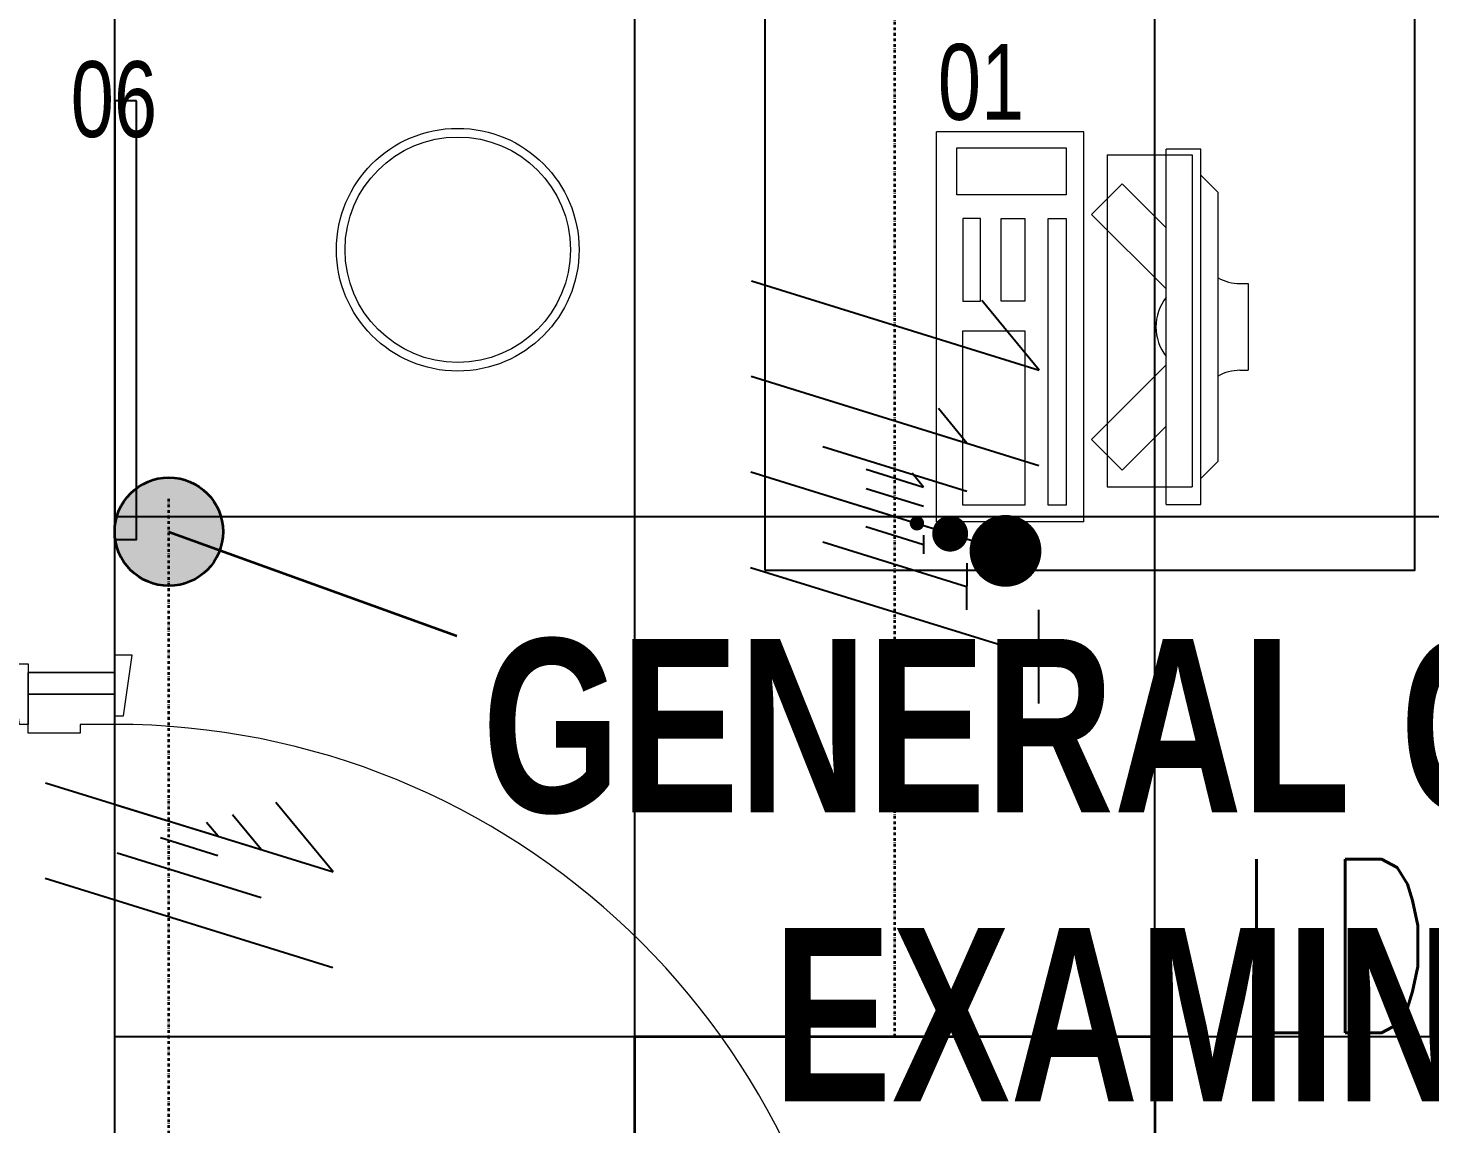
# Model space of a CAD drawing. Extents: x -12260 to 57327, y -29287 to 19916.
# Drawn here: x 44676 to 46294, y -5001 to -3737 of the extents above; entities that cross this region are included whole.
import ezdxf
from ezdxf.enums import TextEntityAlignment as Align

# ---------------------------------------------------------------- set-up
doc = ezdxf.new("R2010")
doc.units = 0
doc.header["$LTSCALE"] = 0.25
doc.linetypes.add('DASHDOT', pattern=[25.4, 12.7, -6.35, 0, -6.35])
for name, color, linetype, lineweight in [('01-First Floor$0$72_EGR_BASE_TEXT', 252, 'Continuous', 5), ('01-First Floor$0$72_EGR_EQP_TAG', 142, 'Continuous', 5), ('01-First Floor$0$LOADING', 253, 'Continuous', 5), ('01-First Floor$0$Walls', 251, 'Continuous', 5), ('01-First Floor$0$Wooden Joinery', 251, 'Continuous', 5), ('E-LITE-CIRC-NUMB', 6, 'Continuous', 25), ('E-LITE-CLNG', 150, 'Continuous', 35), ('E-LITE-CLNG-CNDT', 6, 'DASHDOT', 35), ('E-LITE-CTRL', 6, 'Continuous', 25), ('E-LITE-IDEN', 6, 'Continuous', 25), ('E-LITE-SWCH @ 100', 3, 'Continuous', 35), ('E-POWR-WIRE', 6, 'Continuous', 25), ('E-POWR-WIRE @ 100', 6, 'Continuous', 25), ('E-POWR-WIRE @ 20', 6, 'Continuous', 25), ('E-POWR-WIRE @ 50', 6, 'Continuous', 25)]:
    doc.layers.add(name, color=color, linetype=linetype, lineweight=lineweight)
doc.layers.add('01-First Floor$0$FALSE CEILING', color=251, linetype='Continuous')
doc.styles.add('01-First Floor$0$X3G_ENTITY_257CFD', font='swisscl.ttf', dxfattribs={"height": 200})
doc.styles.add('01-First Floor$0$X3G_ENTITY_9EC9', font='swisscl.ttf', dxfattribs={"height": 0.2})
doc.styles.add('DC_SIMPLEX', font='SIMPLEX.shx', dxfattribs={"width": 0.7})

# ---------------------------------------------------------------- blocks, each defined once
blk = doc.blocks.new('01-First Floor$0$A$C72370EFE')
at = {"layer": '01-First Floor$0$Wooden Joinery'}
for p, q in [((-0.01, -0.03), (-0.01, -0.07)), ((0, -0.03), (-0.01, -0.03)), ((0.04, -0.03), (0.05, -0.03)), ((0.05, -0.03), (0.05, -0.07)), ((-0.01, -0.04), (-0.02, -0.04)), ((0.05, -0.04), (0.06, -0.04)), ((-0.01, -0.06), (-0.02, -0.06)), ((0.05, -0.06), (0.06, -0.06)), ((-0.05, -0.07), (-0.05, -0.16)), ((-0.03, -0.07), (-0.03, -0.16)), ((0, -0.07), (-0.01, -0.07)), ((0.04, -0.07), (0.05, -0.07)), ((0.07, -0.07), (0.07, -0.16)), ((0.09, -0.07), (0.09, -0.16)), ((-0.01, -0.17), (-0.02, -0.17)), ((-0.01, -0.17), (-0.01, -0.19)), ((0.05, -0.17), (0.06, -0.17)), ((0.05, -0.17), (0.05, -0.19)), ((-0.01, -0.19), (-0.02, -0.19)), ((0.05, -0.19), (0.06, -0.19))]:
    blk.add_line(p, q, dxfattribs=at)
for centre, radius, start, end in [((-0.02, -0.07), 0.03, 90, 180), ((0.06, -0.07), 0.03, 0, 90), ((-0.02, -0.07), 0.01, 90, 180), ((0.06, -0.07), 0.01, 0, 90), ((-0.02, -0.16), 0.03, 180, 270), ((-0.02, -0.16), 0.01, 180, 270), ((0.06, -0.16), 0.01, 270, 0), ((0.06, -0.16), 0.03, 270, 0)]:
    blk.add_arc(centre, radius, start, end, dxfattribs=at)
blk = doc.blocks.new('01-First Floor$0$A$C5DAD61B4')
at = {"layer": '01-First Floor$0$Wooden Joinery'}
for points in [[(80, 959.1), (80, 969.1), (10, 979.1), (10, 959.1)], [(940, 959.1), (940, 969.1), (1010, 979.1), (1010, 959.1)], [(70, 859.1), (70, 849.1), (0, 839.1), (0, 859.1)], [(120, 859.1), (120, 0), (80, 0), (80, 859.1)], [(950, 859.1), (950, 849.1), (1020, 839.1), (1020, 859.1)]]:
    blk.add_lwpolyline(points, close=True, dxfattribs=at)
for points in [[(45, 859.1), (45, 959.1), (20, 959.1), (20, 859.1), (45, 859.1)], [(45, 859.1), (80, 859.1), (80, 899.1), (90, 899.1), (90, 959.1), (45, 959.1), (45, 859.1)], [(975, 859.1), (940, 859.1), (940, 899.1), (930, 899.1), (930, 959.1), (975, 959.1), (975, 859.1)], [(975, 859.1), (975, 959.1), (1000, 959.1), (1000, 859.1), (975, 859.1)]]:
    blk.add_lwpolyline(points, dxfattribs=at)
blk.add_arc((80, 859.1), 860, 272.666, 0, dxfattribs=at)
at = {"layer": '01-First Floor$0$Wooden Joinery', "xscale": 999.9999999998854, "yscale": 999.9999999998854, "zscale": 999.9999999998854, "rotation": 180}
blk.add_blockref('01-First Floor$0$A$C72370EFE', (120, 0), dxfattribs=at)
blk = doc.blocks.new('01-First Floor$0$WM00001-P')
at = {"layer": '01-First Floor$0$LOADING'}
for radius in [0.14, 0.13]:
    blk.add_circle((0, 0), radius, dxfattribs=at)
blk = doc.blocks.new('01-First Floor$0$ITCWLS1-P')
at = {"layer": '01-First Floor$0$LOADING'}
for p, q in [((-0.17, 0.45), (-0.17, 0)), ((-0.17, 0.45), (0, 0.45)), ((0, 0.45), (0, 0)), ((-0.2651, 0.43, 0), (-0.3051, 0.43, 0)), ((-0.3051, 0.43, 0), (-0.3051, 0.02, 0)), ((-0.2651, 0.43, 0), (-0.2651, 0.02, 0)), ((-0.1496, 0.4305), (-0.1291, 0.4305)), ((-0.1291, 0.4305), (-0.1291, 0.4089)), ((-0.197, 0.4094), (-0.295, 0.4094)), ((-0.295, 0.0264), (-0.295, 0.4094)), ((-0.197, 0.0264), (-0.197, 0.4094)), ((-0.3251, 0.38, 0), (-0.3051, 0.4, 0)), ((-0.3251, 0.38, 0), (-0.3251, 0.07, 0)), ((-0.3503, 0.275), (-0.3596, 0.275)), ((-0.3596, 0.175), (-0.3596, 0.275)), ((-0.3503, 0.175), (-0.3596, 0.175)), ((-0.3251, 0.07, 0), (-0.3051, 0.05, 0)), ((-0.3051, 0.02, 0), (-0.2651, 0.02, 0)), ((-0.197, 0.0264), (-0.295, 0.0264)), ((-0.17, 0), (0, 0))]:
    blk.add_line(p, q, dxfattribs=at)
at = {"layer": '01-First Floor$0$LOADING', "extrusion": (2.48281e-10, 3.18408e-10, -1)}
for p, q in [((-0.2651, 0.3395), (-0.2144, 0.3902)), ((-0.1791, 0.3548), (-0.2144, 0.3902)), ((-0.2651, 0.2688), (-0.1791, 0.3548))]:
    blk.add_line(p, q, dxfattribs=at)
at = {"layer": '01-First Floor$0$LOADING', "extrusion": (2.48281e-10, -3.18408e-10, -1)}
for p, q in [((-0.2651, 0.1812), (-0.1791, 0.0952)), ((-0.2651, 0.1105), (-0.2144, 0.0598)), ((-0.1791, 0.0952), (-0.2144, 0.0598))]:
    blk.add_line(p, q, dxfattribs=at)
at = {"layer": '01-First Floor$0$LOADING'}
for points in [[(-0.1291, 0.4089), (-0.1291, 0.1), (-0.1496, 0.1), (-0.1496, 0.4305)], [(-0.1496, 0.1), (-0.1496, 0.1), (-0.1496, 0.1), (-0.1496, 0.1), (-0.1496, 0.1), (-0.1496, 0.1), (-0.1496, 0.1), (-0.1496, 0.1), (-0.1496, 0.1)], [(-0.1496, 0.1), (-0.1496, 0.1), (-0.1496, 0.1), (-0.1496, 0.1), (-0.1496, 0.1), (-0.1496, 0.1), (-0.1496, 0.1), (-0.1496, 0.1), (-0.1496, 0.1), (-0.1496, 0.1), (-0.1496, 0.1), (-0.1496, 0.1), (-0.1496, 0.1), (-0.1496, 0.1), (-0.1496, 0.1), (-0.1496, 0.1), (-0.1496, 0.1), (-0.1496, 0.1)], [(-0.1496, 0.1), (-0.1496, 0.1), (-0.1496, 0.1), (-0.1496, 0.1), (-0.1496, 0.1), (-0.1496, 0.1), (-0.1496, 0.1), (-0.1496, 0.1), (-0.1496, 0.1), (-0.1496, 0.1)], [(-0.1496, 0.1), (-0.1496, 0.1), (-0.1496, 0.1), (-0.1496, 0.1), (-0.1496, 0.1), (-0.1496, 0.1), (-0.1496, 0.1)], [(-0.1496, 0.1), (-0.1496, 0.1), (-0.1496, 0.1), (-0.1496, 0.1), (-0.1496, 0.1), (-0.1496, 0.1), (-0.1496, 0.1), (-0.1496, 0.1), (-0.1496, 0.1), (-0.1496, 0.1)], [(-0.1496, 0.1), (-0.1496, 0.1), (-0.1496, 0.1), (-0.1496, 0.1), (-0.1496, 0.1), (-0.1496, 0.1), (-0.1496, 0.1), (-0.1496, 0.1), (-0.1496, 0.1), (-0.1496, 0.1), (-0.1496, 0.1), (-0.1496, 0.1), (-0.1496, 0.1), (-0.1496, 0.1), (-0.1496, 0.1)], [(-0.1496, 0.1), (-0.1496, 0.1), (-0.1496, 0.1), (-0.1496, 0.1), (-0.1496, 0.1), (-0.1496, 0.1), (-0.1496, 0.1), (-0.1496, 0.1), (-0.1496, 0.1), (-0.1496, 0.1)], [(-0.1496, 0.1), (-0.1496, 0.1), (-0.1496, 0.1), (-0.1496, 0.1), (-0.1496, 0.1), (-0.1496, 0.1), (-0.1496, 0.1), (-0.1496, 0.1), (-0.1496, 0.1), (-0.1496, 0.1)], [(-0.1496, 0.1), (-0.1496, 0.1), (-0.1496, 0.1), (-0.1496, 0.1), (-0.1496, 0.1), (-0.1496, 0.1), (-0.1496, 0.1), (-0.1496, 0.1), (-0.1496, 0.1), (-0.1496, 0.1), (-0.1496, 0.1), (-0.1496, 0.1), (-0.1496, 0.1), (-0.1496, 0.1), (-0.1496, 0.1), (-0.1496, 0.1), (-0.1496, 0.1), (-0.1496, 0.1), (-0.1496, 0.1), (-0.1496, 0.1), (-0.1496, 0.1), (-0.1496, 0.1), (-0.1496, 0.1), (-0.1496, 0.1), (-0.1496, 0.1), (-0.1496, 0.1), (-0.1496, 0.1), (-0.1496, 0.1), (-0.1496, 0.1), (-0.1496, 0.1), (-0.1496, 0.1), (-0.1496, 0.1), (-0.1496, 0.1), (-0.1496, 0.1), (-0.1496, 0.1), (-0.1496, 0.1), (-0.1496, 0.1), (-0.1496, 0.1), (-0.1496, 0.1), (-0.1496, 0.1), (-0.1496, 0.1), (-0.1496, 0.1), (-0.1496, 0.1), (-0.1496, 0.1), (-0.1496, 0.1), (-0.1496, 0.1), (-0.1496, 0.1), (-0.1496, 0.1), (-0.1496, 0.1), (-0.1496, 0.1), (-0.1496, 0.1), (-0.1496, 0.1), (-0.1496, 0.1), (-0.1496, 0.1)], [(-0.1496, 0.1), (-0.1496, 0.1), (-0.1496, 0.1), (-0.1496, 0.1), (-0.1496, 0.1), (-0.1496, 0.1), (-0.1496, 0.1), (-0.1496, 0.1), (-0.1496, 0.1), (-0.1496, 0.1), (-0.1496, 0.1), (-0.1496, 0.1), (-0.1496, 0.1), (-0.1496, 0.1), (-0.1496, 0.1), (-0.1496, 0.1), (-0.1496, 0.1), (-0.1496, 0.1), (-0.1496, 0.1), (-0.1496, 0.1), (-0.1496, 0.1), (-0.1496, 0.1), (-0.1496, 0.1), (-0.1496, 0.1), (-0.1496, 0.1), (-0.1496, 0.1), (-0.1496, 0.1), (-0.1496, 0.1), (-0.1496, 0.1), (-0.1496, 0.1), (-0.1496, 0.1), (-0.1496, 0.1), (-0.1496, 0.1), (-0.1496, 0.1), (-0.1496, 0.1), (-0.1496, 0.1), (-0.1496, 0.1), (-0.1496, 0.1), (-0.1496, 0.1), (-0.1496, 0.1), (-0.1496, 0.1), (-0.1496, 0.1), (-0.1496, 0.1), (-0.1496, 0.1), (-0.1496, 0.1), (-0.1496, 0.1), (-0.1496, 0.1), (-0.1496, 0.1), (-0.1496, 0.1), (-0.1496, 0.1), (-0.1496, 0.1), (-0.1496, 0.1), (-0.1496, 0.1), (-0.1496, 0.1), (-0.1496, 0.1), (-0.1496, 0.1), (-0.1496, 0.1), (-0.1496, 0.1), (-0.1496, 0.1), (-0.1496, 0.1), (-0.1496, 0.1), (-0.1496, 0.1), (-0.1496, 0.1), (-0.1496, 0.1), (-0.1496, 0.1), (-0.1496, 0.1), (-0.1496, 0.1), (-0.1496, 0.1), (-0.1496, 0.1), (-0.1496, 0.1), (-0.1496, 0.1), (-0.1496, 0.1), (-0.1496, 0.1), (-0.1496, 0.1), (-0.1496, 0.1), (-0.1496, 0.1), (-0.1496, 0.1), (-0.1496, 0.1), (-0.1496, 0.1), (-0.1496, 0.1), (-0.1496, 0.1), (-0.1496, 0.1), (-0.1496, 0.1), (-0.1496, 0.1), (-0.1496, 0.1), (-0.1496, 0.1), (-0.1496, 0.1), (-0.1496, 0.1), (-0.1496, 0.1)], [(-0.1496, 0.1), (-0.1496, 0.1), (-0.1496, 0.1), (-0.1496, 0.1), (-0.1496, 0.1), (-0.1496, 0.1), (-0.1496, 0.1), (-0.1496, 0.1), (-0.1496, 0.1), (-0.1496, 0.1), (-0.1496, 0.1), (-0.1496, 0.1)], [(-0.1496, 0.1), (-0.1496, 0.1), (-0.1496, 0.1), (-0.1496, 0.1), (-0.1496, 0.1), (-0.1496, 0.1), (-0.1496, 0.1)], [(-0.1496, 0.1), (-0.1496, 0.1), (-0.1496, 0.1), (-0.1496, 0.1), (-0.1496, 0.1), (-0.1496, 0.1), (-0.1496, 0.1), (-0.1496, 0.1), (-0.1496, 0.1), (-0.1496, 0.1), (-0.1496, 0.1), (-0.1496, 0.1), (-0.1496, 0.1), (-0.1496, 0.1), (-0.1496, 0.1), (-0.1496, 0.1), (-0.1496, 0.1)], [(-0.1496, 0.1), (-0.1496, 0.1), (-0.1496, 0.1), (-0.1496, 0.1), (-0.1496, 0.1), (-0.1496, 0.1), (-0.1496, 0.1), (-0.1496, 0.1), (-0.1496, 0.1), (-0.1496, 0.1), (-0.1496, 0.1), (-0.1496, 0.1), (-0.1496, 0.1), (-0.1496, 0.1), (-0.1496, 0.1), (-0.1496, 0.1), (-0.1496, 0.1), (-0.1496, 0.1), (-0.1496, 0.1), (-0.1496, 0.1), (-0.1496, 0.1), (-0.1496, 0.1), (-0.1496, 0.1), (-0.1496, 0.1), (-0.1496, 0.1), (-0.1496, 0.1), (-0.1496, 0.1), (-0.1496, 0.1), (-0.1496, 0.1), (-0.1496, 0.1), (-0.1496, 0.1), (-0.1496, 0.1), (-0.1496, 0.1), (-0.1496, 0.1), (-0.1496, 0.1), (-0.1496, 0.1), (-0.1496, 0.1), (-0.1496, 0.1), (-0.1496, 0.1), (-0.1496, 0.1), (-0.1496, 0.1), (-0.1496, 0.1), (-0.1496, 0.1), (-0.1496, 0.1), (-0.1496, 0.1), (-0.1496, 0.1), (-0.1496, 0.1), (-0.1496, 0.1), (-0.1496, 0.1), (-0.1496, 0.1), (-0.1496, 0.1), (-0.1496, 0.1), (-0.1496, 0.1), (-0.1496, 0.1), (-0.1496, 0.1), (-0.1496, 0.1), (-0.1496, 0.1), (-0.1496, 0.1), (-0.1496, 0.1), (-0.1496, 0.1), (-0.1496, 0.1), (-0.1496, 0.1), (-0.1496, 0.1), (-0.1496, 0.1), (-0.1496, 0.1), (-0.1496, 0.1), (-0.1496, 0.1), (-0.1496, 0.1), (-0.1496, 0.1), (-0.1496, 0.1), (-0.1496, 0.1), (-0.1496, 0.1), (-0.1496, 0.1), (-0.1496, 0.1), (-0.1496, 0.1), (-0.1496, 0.1), (-0.1496, 0.1), (-0.1496, 0.1), (-0.1496, 0.1), (-0.1496, 0.1), (-0.1496, 0.1), (-0.1496, 0.1), (-0.1496, 0.1), (-0.1496, 0.1), (-0.1496, 0.1), (-0.1496, 0.1), (-0.1496, 0.1), (-0.1496, 0.1), (-0.1496, 0.1), (-0.1496, 0.1), (-0.1496, 0.1), (-0.1496, 0.1), (-0.1496, 0.1), (-0.1496, 0.1), (-0.1496, 0.1), (-0.1496, 0.1), (-0.1496, 0.1), (-0.1496, 0.1), (-0.1496, 0.1), (-0.1496, 0.1), (-0.1496, 0.1), (-0.1496, 0.1), (-0.1496, 0.1), (-0.1496, 0.1), (-0.1496, 0.1), (-0.1496, 0.1), (-0.1496, 0.1), (-0.1496, 0.1), (-0.1496, 0.1), (-0.1496, 0.1), (-0.1496, 0.1)], [(-0.1496, 0.1), (-0.1496, 0.1), (-0.1496, 0.1), (-0.1496, 0.1), (-0.1496, 0.1), (-0.1496, 0.1), (-0.1496, 0.1), (-0.1496, 0.1)]]:
    blk.add_lwpolyline(points, dxfattribs=at)
for points in [[(-0.1019, 0.4305), (-0.0304, 0.4305), (-0.0304, 0.2294), (-0.1019, 0.2294)], [(-0.1019, 0.1954), (-0.0747, 0.1954), (-0.0747, 0.1), (-0.1019, 0.1)], [(-0.0304, 0.1954), (-0.0508, 0.1954), (-0.0508, 0.1), (-0.0304, 0.1)], [(-0.1496, 0.1), (-0.1496, 0.1), (-0.1496, 0.1), (-0.1496, 0.1), (-0.1496, 0.1), (-0.1496, 0.1), (-0.1496, 0.1), (-0.1496, 0.1), (-0.1496, 0.1), (-0.1496, 0.1), (-0.1496, 0.1), (-0.1496, 0.1), (-0.1496, 0.1), (-0.1496, 0.1), (-0.1496, 0.1), (-0.1496, 0.1), (-0.1496, 0.1), (-0.1496, 0.1), (-0.1496, 0.1), (-0.1496, 0.1), (-0.1496, 0.1), (-0.1496, 0.1), (-0.1496, 0.1), (-0.1496, 0.1), (-0.1496, 0.1), (-0.1496, 0.1), (-0.1496, 0.1), (-0.1496, 0.1), (-0.1496, 0.1), (-0.1496, 0.1), (-0.1496, 0.1), (-0.1496, 0.1), (-0.1496, 0.1), (-0.1496, 0.1), (-0.1496, 0.1), (-0.1496, 0.1), (-0.1496, 0.1), (-0.1496, 0.1), (-0.1496, 0.1), (-0.1496, 0.1), (-0.1496, 0.1), (-0.1496, 0.1), (-0.1496, 0.1), (-0.1496, 0.1), (-0.1496, 0.1), (-0.1496, 0.1), (-0.1496, 0.1), (-0.1496, 0.1), (-0.1496, 0.1), (-0.1496, 0.1), (-0.1496, 0.1), (-0.1496, 0.1), (-0.1496, 0.1), (-0.1496, 0.1), (-0.1496, 0.1), (-0.1496, 0.1), (-0.1496, 0.1), (-0.1496, 0.1), (-0.1496, 0.1), (-0.1496, 0.1), (-0.1496, 0.1), (-0.1496, 0.1), (-0.1496, 0.1), (-0.1496, 0.1), (-0.1496, 0.1), (-0.1496, 0.1), (-0.1496, 0.1), (-0.1496, 0.1), (-0.1496, 0.1), (-0.1496, 0.1), (-0.1496, 0.1), (-0.1496, 0.1), (-0.1496, 0.1), (-0.1496, 0.1), (-0.1496, 0.1), (-0.1496, 0.1), (-0.1496, 0.1), (-0.1496, 0.1), (-0.1496, 0.1), (-0.1496, 0.1), (-0.1496, 0.1), (-0.1496, 0.1), (-0.1496, 0.1), (-0.1496, 0.1), (-0.1496, 0.1), (-0.1496, 0.1), (-0.1496, 0.1), (-0.1496, 0.1), (-0.1496, 0.1), (-0.1496, 0.1), (-0.1496, 0.1), (-0.1496, 0.1), (-0.1496, 0.1), (-0.1496, 0.1), (-0.1496, 0.1), (-0.1496, 0.1), (-0.1496, 0.1), (-0.1496, 0.1), (-0.1496, 0.1), (-0.1496, 0.1), (-0.1496, 0.1), (-0.1496, 0.1), (-0.1496, 0.1), (-0.1496, 0.1), (-0.1496, 0.1), (-0.1496, 0.1), (-0.1496, 0.1), (-0.1496, 0.1), (-0.1496, 0.1), (-0.1496, 0.1), (-0.1496, 0.1), (-0.1496, 0.1), (-0.1496, 0.1), (-0.1496, 0.1), (-0.1496, 0.1), (-0.1496, 0.1), (-0.1496, 0.1), (-0.1496, 0.1), (-0.1496, 0.1), (-0.1496, 0.1), (-0.1496, 0.1), (-0.1496, 0.1), (-0.1496, 0.1), (-0.1496, 0.1), (-0.1496, 0.1), (-0.1496, 0.1), (-0.1496, 0.1), (-0.1496, 0.1), (-0.1496, 0.1), (-0.1496, 0.1), (-0.1496, 0.1), (-0.1496, 0.1), (-0.1496, 0.1), (-0.1496, 0.1), (-0.1496, 0.1), (-0.1496, 0.1), (-0.1496, 0.1), (-0.1496, 0.1), (-0.1496, 0.1), (-0.1496, 0.1), (-0.1496, 0.1), (-0.1496, 0.1), (-0.1496, 0.1), (-0.1496, 0.1), (-0.1496, 0.1), (-0.1496, 0.1), (-0.1496, 0.1), (-0.1496, 0.1), (-0.1496, 0.1), (-0.1496, 0.1), (-0.1496, 0.1), (-0.1496, 0.1), (-0.1496, 0.1), (-0.1496, 0.1), (-0.1496, 0.1), (-0.1496, 0.1), (-0.1496, 0.1), (-0.1496, 0.1), (-0.1496, 0.1), (-0.1496, 0.1), (-0.1496, 0.1), (-0.1496, 0.1), (-0.1496, 0.1), (-0.1496, 0.1), (-0.1496, 0.1), (-0.1496, 0.1), (-0.1496, 0.1), (-0.1496, 0.1), (-0.1496, 0.1), (-0.1496, 0.1), (-0.1496, 0.1), (-0.1496, 0.1), (-0.1496, 0.1), (-0.1496, 0.1), (-0.1496, 0.1), (-0.1496, 0.1), (-0.1496, 0.1), (-0.1496, 0.1), (-0.1496, 0.1), (-0.1496, 0.1), (-0.1496, 0.1), (-0.1496, 0.1), (-0.1496, 0.1), (-0.1496, 0.1), (-0.1496, 0.1), (-0.1496, 0.1), (-0.1496, 0.1), (-0.1496, 0.1), (-0.1496, 0.1), (-0.1496, 0.1), (-0.1496, 0.1), (-0.1496, 0.1), (-0.1496, 0.1), (-0.1496, 0.1), (-0.1496, 0.1), (-0.1496, 0.1), (-0.1496, 0.1), (-0.1496, 0.1), (-0.1496, 0.1), (-0.1496, 0.1), (-0.1496, 0.1), (-0.1496, 0.1), (-0.1496, 0.1), (-0.1496, 0.1), (-0.1496, 0.1), (-0.1496, 0.1), (-0.1496, 0.1), (-0.1496, 0.1), (-0.1496, 0.1), (-0.1496, 0.1), (-0.1496, 0.1), (-0.1496, 0.1), (-0.1496, 0.1), (-0.1496, 0.1), (-0.1496, 0.1), (-0.1496, 0.1), (-0.1496, 0.1), (-0.1496, 0.1), (-0.1496, 0.1), (-0.1496, 0.1), (-0.1496, 0.1), (-0.1496, 0.1), (-0.1496, 0.1), (-0.1496, 0.1), (-0.1496, 0.1), (-0.1496, 0.1), (-0.1496, 0.1), (-0.1496, 0.1), (-0.1496, 0.1), (-0.1496, 0.1), (-0.1496, 0.1), (-0.1496, 0.1), (-0.1496, 0.1), (-0.1496, 0.1), (-0.1496, 0.1), (-0.1496, 0.1), (-0.1496, 0.1), (-0.1496, 0.1), (-0.1496, 0.1), (-0.1496, 0.1), (-0.1496, 0.1), (-0.1496, 0.1), (-0.1496, 0.1), (-0.1496, 0.1), (-0.1496, 0.1), (-0.1496, 0.1), (-0.1496, 0.1), (-0.1496, 0.1), (-0.1496, 0.1), (-0.1496, 0.1), (-0.1496, 0.1), (-0.1496, 0.1), (-0.1496, 0.1), (-0.1496, 0.1), (-0.1496, 0.1), (-0.1496, 0.1), (-0.1496, 0.1), (-0.1496, 0.1), (-0.1496, 0.1), (-0.1496, 0.1), (-0.1496, 0.1), (-0.1496, 0.1), (-0.1496, 0.1), (-0.1496, 0.1), (-0.1496, 0.1), (-0.1496, 0.1), (-0.1496, 0.1), (-0.1496, 0.1), (-0.1496, 0.1), (-0.1496, 0.1), (-0.1496, 0.1), (-0.1496, 0.1), (-0.1496, 0.1), (-0.1496, 0.1), (-0.1496, 0.1), (-0.1496, 0.1), (-0.1496, 0.1)], [(-0.1496, 0.1), (-0.1496, 0.1), (-0.1496, 0.1), (-0.1496, 0.1), (-0.1496, 0.1), (-0.1496, 0.1), (-0.1496, 0.1), (-0.1496, 0.1), (-0.1496, 0.1), (-0.1496, 0.1), (-0.1496, 0.1), (-0.1496, 0.1), (-0.1496, 0.1), (-0.1496, 0.1), (-0.1496, 0.1), (-0.1496, 0.1), (-0.1496, 0.1), (-0.1496, 0.1), (-0.1496, 0.1), (-0.1496, 0.1), (-0.1496, 0.1), (-0.1496, 0.1), (-0.1496, 0.1), (-0.1496, 0.1), (-0.1496, 0.1), (-0.1496, 0.1), (-0.1496, 0.1), (-0.1496, 0.1), (-0.1496, 0.1), (-0.1496, 0.1), (-0.1496, 0.1), (-0.1496, 0.1), (-0.1496, 0.1), (-0.1496, 0.1), (-0.1496, 0.1), (-0.1496, 0.1), (-0.1496, 0.1), (-0.1496, 0.1), (-0.1496, 0.1), (-0.1496, 0.1), (-0.1496, 0.1), (-0.1496, 0.1), (-0.1496, 0.1), (-0.1496, 0.1), (-0.1496, 0.1), (-0.1496, 0.1), (-0.1496, 0.1), (-0.1496, 0.1), (-0.1496, 0.1), (-0.1496, 0.1), (-0.1496, 0.1), (-0.1496, 0.1), (-0.1496, 0.1), (-0.1496, 0.1), (-0.1496, 0.1), (-0.1496, 0.1), (-0.1496, 0.1), (-0.1496, 0.1), (-0.1496, 0.1), (-0.1496, 0.1), (-0.1496, 0.1), (-0.1496, 0.1), (-0.1496, 0.1), (-0.1496, 0.1), (-0.1496, 0.1), (-0.1496, 0.1), (-0.1496, 0.1), (-0.1496, 0.1), (-0.1496, 0.1), (-0.1496, 0.1), (-0.1496, 0.1), (-0.1496, 0.1), (-0.1496, 0.1), (-0.1496, 0.1), (-0.1496, 0.1), (-0.1496, 0.1), (-0.1496, 0.1), (-0.1496, 0.1), (-0.1496, 0.1), (-0.1496, 0.1), (-0.1496, 0.1), (-0.1496, 0.1), (-0.1496, 0.1), (-0.1496, 0.1), (-0.1496, 0.1), (-0.1496, 0.1), (-0.1496, 0.1), (-0.1496, 0.1), (-0.1496, 0.1), (-0.1496, 0.1), (-0.1496, 0.1), (-0.1496, 0.1), (-0.1496, 0.1), (-0.1496, 0.1), (-0.1496, 0.1), (-0.1496, 0.1), (-0.1496, 0.1), (-0.1496, 0.1), (-0.1496, 0.1), (-0.1496, 0.1), (-0.1496, 0.1), (-0.1496, 0.1), (-0.1496, 0.1), (-0.1496, 0.1), (-0.1496, 0.1), (-0.1496, 0.1), (-0.1496, 0.1), (-0.1496, 0.1), (-0.1496, 0.1), (-0.1496, 0.1), (-0.1496, 0.1), (-0.1496, 0.1), (-0.1496, 0.1), (-0.1496, 0.1), (-0.1496, 0.1), (-0.1496, 0.1), (-0.1496, 0.1), (-0.1496, 0.1), (-0.1496, 0.1), (-0.1496, 0.1), (-0.1496, 0.1), (-0.1496, 0.1), (-0.1496, 0.1), (-0.1496, 0.1), (-0.1496, 0.1), (-0.1496, 0.1), (-0.1496, 0.1), (-0.1496, 0.1), (-0.1496, 0.1), (-0.1496, 0.1), (-0.1496, 0.1), (-0.1496, 0.1), (-0.1496, 0.1), (-0.1496, 0.1), (-0.1496, 0.1), (-0.1496, 0.1), (-0.1496, 0.1), (-0.1496, 0.1), (-0.1496, 0.1), (-0.1496, 0.1), (-0.1496, 0.1), (-0.1496, 0.1), (-0.1496, 0.1), (-0.1496, 0.1), (-0.1496, 0.1), (-0.1496, 0.1), (-0.1496, 0.1), (-0.1496, 0.1), (-0.1496, 0.1), (-0.1496, 0.1), (-0.1496, 0.1), (-0.1496, 0.1), (-0.1496, 0.1), (-0.1496, 0.1), (-0.1496, 0.1), (-0.1496, 0.1), (-0.1496, 0.1), (-0.1496, 0.1), (-0.1496, 0.1), (-0.1496, 0.1), (-0.1496, 0.1), (-0.1496, 0.1), (-0.1496, 0.1), (-0.1496, 0.1), (-0.1496, 0.1), (-0.1496, 0.1), (-0.1496, 0.1), (-0.1496, 0.1), (-0.1496, 0.1), (-0.1496, 0.1), (-0.1496, 0.1), (-0.1496, 0.1), (-0.1496, 0.1), (-0.1496, 0.1), (-0.1496, 0.1), (-0.1496, 0.1), (-0.1496, 0.1), (-0.1496, 0.1), (-0.1496, 0.1), (-0.1496, 0.1), (-0.1496, 0.1), (-0.1496, 0.1), (-0.1496, 0.1), (-0.1496, 0.1), (-0.1496, 0.1), (-0.1496, 0.1), (-0.1496, 0.1), (-0.1496, 0.1), (-0.1496, 0.1), (-0.1496, 0.1), (-0.1496, 0.1), (-0.1496, 0.1), (-0.1496, 0.1), (-0.1496, 0.1), (-0.1496, 0.1), (-0.1496, 0.1), (-0.1496, 0.1), (-0.1496, 0.1), (-0.1496, 0.1), (-0.1496, 0.1), (-0.1496, 0.1), (-0.1496, 0.1), (-0.1496, 0.1), (-0.1496, 0.1), (-0.1496, 0.1), (-0.1496, 0.1), (-0.1496, 0.1), (-0.1496, 0.1), (-0.1496, 0.1), (-0.1496, 0.1), (-0.1496, 0.1), (-0.1496, 0.1), (-0.1496, 0.1), (-0.1496, 0.1)], [(-0.1496, 0.1), (-0.1496, 0.1), (-0.1496, 0.1), (-0.1496, 0.1), (-0.1496, 0.1), (-0.1496, 0.1), (-0.1496, 0.1), (-0.1496, 0.1), (-0.1496, 0.1), (-0.1496, 0.1), (-0.1496, 0.1), (-0.1496, 0.1), (-0.1496, 0.1), (-0.1496, 0.1), (-0.1496, 0.1), (-0.1496, 0.1), (-0.1496, 0.1), (-0.1496, 0.1), (-0.1496, 0.1), (-0.1496, 0.1), (-0.1496, 0.1), (-0.1496, 0.1), (-0.1496, 0.1), (-0.1496, 0.1), (-0.1496, 0.1), (-0.1496, 0.1), (-0.1496, 0.1), (-0.1496, 0.1), (-0.1496, 0.1), (-0.1496, 0.1), (-0.1496, 0.1), (-0.1496, 0.1), (-0.1496, 0.1), (-0.1496, 0.1), (-0.1496, 0.1), (-0.1496, 0.1), (-0.1496, 0.1), (-0.1496, 0.1), (-0.1496, 0.1), (-0.1496, 0.1), (-0.1496, 0.1), (-0.1496, 0.1), (-0.1496, 0.1), (-0.1496, 0.1), (-0.1496, 0.1), (-0.1496, 0.1), (-0.1496, 0.1), (-0.1496, 0.1), (-0.1496, 0.1), (-0.1496, 0.1), (-0.1496, 0.1), (-0.1496, 0.1), (-0.1496, 0.1), (-0.1496, 0.1), (-0.1496, 0.1), (-0.1496, 0.1), (-0.1496, 0.1), (-0.1496, 0.1), (-0.1496, 0.1), (-0.1496, 0.1), (-0.1496, 0.1), (-0.1496, 0.1), (-0.1496, 0.1), (-0.1496, 0.1), (-0.1496, 0.1), (-0.1496, 0.1), (-0.1496, 0.1), (-0.1496, 0.1), (-0.1496, 0.1), (-0.1496, 0.1), (-0.1496, 0.1), (-0.1496, 0.1), (-0.1496, 0.1), (-0.1496, 0.1), (-0.1496, 0.1), (-0.1496, 0.1), (-0.1496, 0.1), (-0.1496, 0.1), (-0.1496, 0.1), (-0.1496, 0.1), (-0.1496, 0.1), (-0.1496, 0.1), (-0.1496, 0.1), (-0.1496, 0.1), (-0.1496, 0.1), (-0.1496, 0.1), (-0.1496, 0.1), (-0.1496, 0.1), (-0.1496, 0.1), (-0.1496, 0.1), (-0.1496, 0.1), (-0.1496, 0.1), (-0.1496, 0.1), (-0.1496, 0.1), (-0.1496, 0.1), (-0.1496, 0.1), (-0.1496, 0.1), (-0.1496, 0.1), (-0.1496, 0.1), (-0.1496, 0.1), (-0.1496, 0.1), (-0.1496, 0.1), (-0.1496, 0.1), (-0.1496, 0.1), (-0.1496, 0.1), (-0.1496, 0.1), (-0.1496, 0.1), (-0.1496, 0.1), (-0.1496, 0.1), (-0.1496, 0.1), (-0.1496, 0.1), (-0.1496, 0.1), (-0.1496, 0.1), (-0.1496, 0.1), (-0.1496, 0.1), (-0.1496, 0.1), (-0.1496, 0.1), (-0.1496, 0.1), (-0.1496, 0.1), (-0.1496, 0.1), (-0.1496, 0.1), (-0.1496, 0.1), (-0.1496, 0.1), (-0.1496, 0.1), (-0.1496, 0.1), (-0.1496, 0.1), (-0.1496, 0.1), (-0.1496, 0.1), (-0.1496, 0.1), (-0.1496, 0.1), (-0.1496, 0.1), (-0.1496, 0.1), (-0.1496, 0.1), (-0.1496, 0.1), (-0.1496, 0.1), (-0.1496, 0.1), (-0.1496, 0.1), (-0.1496, 0.1), (-0.1496, 0.1), (-0.1496, 0.1), (-0.1496, 0.1), (-0.1496, 0.1), (-0.1496, 0.1), (-0.1496, 0.1), (-0.1496, 0.1), (-0.1496, 0.1), (-0.1496, 0.1), (-0.1496, 0.1), (-0.1496, 0.1), (-0.1496, 0.1), (-0.1496, 0.1), (-0.1496, 0.1), (-0.1496, 0.1), (-0.1496, 0.1), (-0.1496, 0.1), (-0.1496, 0.1), (-0.1496, 0.1), (-0.1496, 0.1), (-0.1496, 0.1), (-0.1496, 0.1), (-0.1496, 0.1), (-0.1496, 0.1), (-0.1496, 0.1), (-0.1496, 0.1), (-0.1496, 0.1), (-0.1496, 0.1), (-0.1496, 0.1), (-0.1496, 0.1), (-0.1496, 0.1), (-0.1496, 0.1), (-0.1496, 0.1), (-0.1496, 0.1), (-0.1496, 0.1), (-0.1496, 0.1), (-0.1496, 0.1), (-0.1496, 0.1), (-0.1496, 0.1), (-0.1496, 0.1), (-0.1496, 0.1), (-0.1496, 0.1), (-0.1496, 0.1), (-0.1496, 0.1), (-0.1496, 0.1), (-0.1496, 0.1), (-0.1496, 0.1), (-0.1496, 0.1), (-0.1496, 0.1), (-0.1496, 0.1), (-0.1496, 0.1), (-0.1496, 0.1), (-0.1496, 0.1), (-0.1496, 0.1), (-0.1496, 0.1), (-0.1496, 0.1), (-0.1496, 0.1), (-0.1496, 0.1), (-0.1496, 0.1), (-0.1496, 0.1), (-0.1496, 0.1), (-0.1496, 0.1), (-0.1496, 0.1), (-0.1496, 0.1), (-0.1496, 0.1), (-0.1496, 0.1), (-0.1496, 0.1), (-0.1496, 0.1), (-0.1496, 0.1), (-0.1496, 0.1), (-0.1496, 0.1), (-0.1496, 0.1), (-0.1496, 0.1), (-0.1496, 0.1), (-0.1496, 0.1), (-0.1496, 0.1), (-0.1496, 0.1), (-0.1496, 0.1), (-0.1496, 0.1), (-0.1496, 0.1), (-0.1496, 0.1)], [(-0.1496, 0.0727), (-0.0236, 0.0727), (-0.0236, 0.0182), (-0.1496, 0.0182)]]:
    blk.add_lwpolyline(points, close=True, dxfattribs=at)
for centre, radius, start, end in [((-0.3503, 0.325), 0.05, 270, 300.3093), ((-0.3089, 0.225), 0.0556, 321.9431, 38.0569), ((-0.3503, 0.125), 0.05, 59.6907, 90)]:
    blk.add_arc(centre, radius, start, end, dxfattribs=at)
blk = doc.blocks.new('01-First Floor')
at = {"layer": '01-First Floor$0$FALSE CEILING', "linetype": 'Continuous'}
for p, q in [((45376, -6100), (45376, -2810)), ((45976, -6100), (45976, -2810)), ((44776, -4300), (48976, -4300)), ((44776, -4900), (48976, -4900))]:
    blk.add_line(p, q, dxfattribs=at)
at = {"layer": '01-First Floor$0$FALSE CEILING'}
blk.add_lwpolyline([(44776, -2810), (48976, -2810), (48976, -6100), (44776, -6100)], close=True, dxfattribs=at)
at = {"layer": '01-First Floor$0$FALSE CEILING', "elevation": -0.1}
blk.add_lwpolyline([(45526, -4361.9), (46276, -4361.9), (46276, -2861.9), (45526, -2861.9)], close=True, dxfattribs=at)
blk.add_lwpolyline([(44801, -3820.5), (44776, -3820.5), (44776, -4326.5), (44801, -4326.5), (44801, -3820.5)], dxfattribs=at)
at = {"layer": '01-First Floor$0$LOADING', "elevation": -0.1}
blk.add_lwpolyline([(45526, -4361.9), (46276, -4361.9), (46276, -2861.9), (45526, -2861.9)], close=True, dxfattribs=at)
blk.add_lwpolyline([(44801, -3820.5), (44776, -3820.5), (44776, -4326.5), (44801, -4326.5), (44801, -3820.5)], dxfattribs=at)
at = {"layer": '01-First Floor$0$Walls'}
for p, q in [((44776, -2810), (44776, -4480)), ((44776, -4480), (44676, -4480))]:
    blk.add_line(p, q, dxfattribs=at)
at = {"layer": '01-First Floor$0$LOADING', "extrusion": (2.25644e-18, -2.24019e-05, -1), "xscale": -1000, "yscale": 1000, "zscale": 1000, "rotation": 90}
blk.add_blockref('01-First Floor$0$WM00001-P', (-45171.8, -3992.4, 0.2), dxfattribs=at)
at = {"layer": '01-First Floor$0$LOADING', "extrusion": (-8.01373e-06, -1.9399e-16, 1), "xscale": 1000.000000000013, "yscale": 1000.000000000013, "zscale": 1000.000000000013, "rotation": 180}
blk.add_blockref('01-First Floor$0$ITCWLS1-P', (45724.1, -3856.5, -0.5), dxfattribs=at)
at = {"layer": '01-First Floor$0$Wooden Joinery', "rotation": 90.00000000000001}
blk.add_blockref('01-First Floor$0$A$C5DAD61B4', (45635.1, -5480), dxfattribs=at)
at = {"layer": '01-First Floor$0$72_EGR_BASE_TEXT', "insert": (46600.7, -4441.4, 0.1), "char_height": 200, "width": 3508.102, "attachment_point": 2, "style": '01-First Floor$0$X3G_ENTITY_9EC9'}
blk.add_mtext('{\\fSwis721 LtCn BT|b1|i0|c0|p34;GENERAL CONSULTATION / EXAMINATION ROOM}', dxfattribs=at)
at = {"layer": '01-First Floor$0$72_EGR_EQP_TAG', "char_height": 87.47, "attachment_point": 2, "style": '01-First Floor$0$X3G_ENTITY_257CFD'}
for s, insert in [('01', (45775.6, -3755.1, -0.1)), ('06', (44775.1, -3775, -0.1))]:
    blk.add_mtext(s, dxfattribs=dict(at, insert=insert))
blk = doc.blocks.new('*U35')
blk.add_hatch(color=256).paths.add_polyline_path([(-0.625, 0.625, 1), (-0.625, -0.625, 1)])
blk.add_line((-0.625, 0), (-3.947, 1.2))
blk.add_circle((-0.625, 0), 0.625)
at = {"layer": 'E-LITE-CTRL', "style": 'DC_SIMPLEX', "width": 0.7, "flags": 8}
blk.add_attdef('CONTROL', (-26.627, -10.116), '', height=2, rotation=360, dxfattribs=at)
at = {"layer": 'E-LITE-IDEN', "style": 'DC_SIMPLEX', "width": 0.7, "flags": 8}
blk.add_attdef('TYPE', text='', height=2, rotation=360, dxfattribs=at).set_placement((-31.991, -10.116), align=Align.RIGHT)
blk = doc.blocks.new('*U25')
blk.add_lwpolyline([(-300, 300), (-300, -300), (300, -300), (300, 300)], close=True)
blk.add_circle((0, 0), 45)
at = {"layer": 'E-LITE-CIRC-NUMB', "style": 'DC_SIMPLEX', "width": 0.7, "flags": 8}
blk.add_attdef('CIRCUIT', text='', height=200, rotation=0, dxfattribs=at).set_placement((-473.9, 300), align=Align.RIGHT)
at = {"layer": 'E-LITE-CTRL', "style": 'DC_SIMPLEX', "width": 0.7, "flags": 8}
blk.add_attdef('CONTROL', (1118.9, -935), '', height=200, rotation=360, dxfattribs=at)
at = {"layer": 'E-LITE-IDEN', "style": 'DC_SIMPLEX', "width": 0.7, "flags": 8}
blk.add_attdef('TYPE', (460.4, 457.6), '', height=200, rotation=360, dxfattribs=at)
blk = doc.blocks.new('*U46')
for p, q in [((-1.66, 0.515), (1.66, -0.515)), ((1.66, -0.515), (1.001, 0.287)), ((-1.663, -0.587), (1.658, -1.617))]:
    blk.add_line(p, q)
blk = doc.blocks.new('*U696')
at = {"layer": 'E-POWR-WIRE @ 100', "xscale": 100, "yscale": 100, "zscale": 100}
blk.add_blockref('*U46', (44862, -4658.7), dxfattribs=at)
at = {"layer": 'E-POWR-WIRE @ 20', "xscale": 20, "yscale": 20, "zscale": 20}
blk.add_blockref('*U46', (44862, -4658.7), dxfattribs=at)
at = {"layer": 'E-POWR-WIRE @ 50', "xscale": 50, "yscale": 50, "zscale": 50}
blk.add_blockref('*U46', (44862, -4658.7), dxfattribs=at)
blk = doc.blocks.new('*U48')
for p, q in [((-1.655, 2.719), (1.665, 1.689)), ((1.665, 1.689), (1.006, 2.491)), ((-1.658, 1.617), (1.663, 0.587)), ((-1.66, 0.515), (1.66, -0.515)), ((-1.663, -0.587), (1.658, -1.617)), ((1.659, -1.078), (1.657, -2.157))]:
    blk.add_line(p, q)
at = {"const_width": 0.414}
blk.add_lwpolyline([(1.278, -0.19, 1), (1.277, -0.604, 1)], format="xyb", close=True, dxfattribs=at)
blk = doc.blocks.new('*U717')
at = {"layer": 'E-POWR-WIRE @ 100', "xscale": 100, "yscale": 100, "zscale": 100}
blk.add_blockref('*U48', (45676.1, -4300.1), dxfattribs=at)
at = {"layer": 'E-POWR-WIRE @ 20', "xscale": 20, "yscale": 20, "zscale": 20}
blk.add_blockref('*U48', (45676.1, -4300.1), dxfattribs=at)
at = {"layer": 'E-POWR-WIRE @ 50', "xscale": 50, "yscale": 50, "zscale": 50}
blk.add_blockref('*U48', (45676.1, -4300.1), dxfattribs=at)

msp = doc.modelspace()

# ---------------------------------------------------------------- linework, layer by layer
at = {"layer": 'E-LITE-CLNG-CNDT'}
msp.add_lwpolyline([(45676.1, -4900.1), (45676.1, -3700.1)], dxfattribs=at)
msp.add_lwpolyline([(44838, -4279.8), (44838, -5084.5, 0.414214), (44938, -5184.5), (45376.1, -5184.5)], format="xyb", dxfattribs=at)

# ---------------------------------------------------------------- block references
at = {"layer": 'E-LITE-CLNG'}
ref = msp.add_blockref('*U25', (45676.1, -5200.1), dxfattribs=dict(at, xscale=-1))
ref.add_attrib('TYPE', 'LD1', (46069.6, -4895.6), dxfattribs={"layer": 'E-LITE-IDEN', "height": 200, "rotation": 0, "style": 'DC_SIMPLEX', "width": 0.7, "flags": 8})
at = {"layer": 'E-LITE-CLNG-CNDT'}
msp.add_blockref('01-First Floor', (0, 0), dxfattribs=at)
at = {"layer": 'E-LITE-SWCH @ 100', "xscale": 100, "yscale": 100, "zscale": 100, "rotation": 180}
msp.add_blockref('*U35', (44776, -4317.7), dxfattribs=at)
at = {"layer": 'E-POWR-WIRE'}
for name in ['*U717', '*U696']:
    msp.add_blockref(name, (0, 0), dxfattribs=at)

doc.saveas('drawing.dxf')
